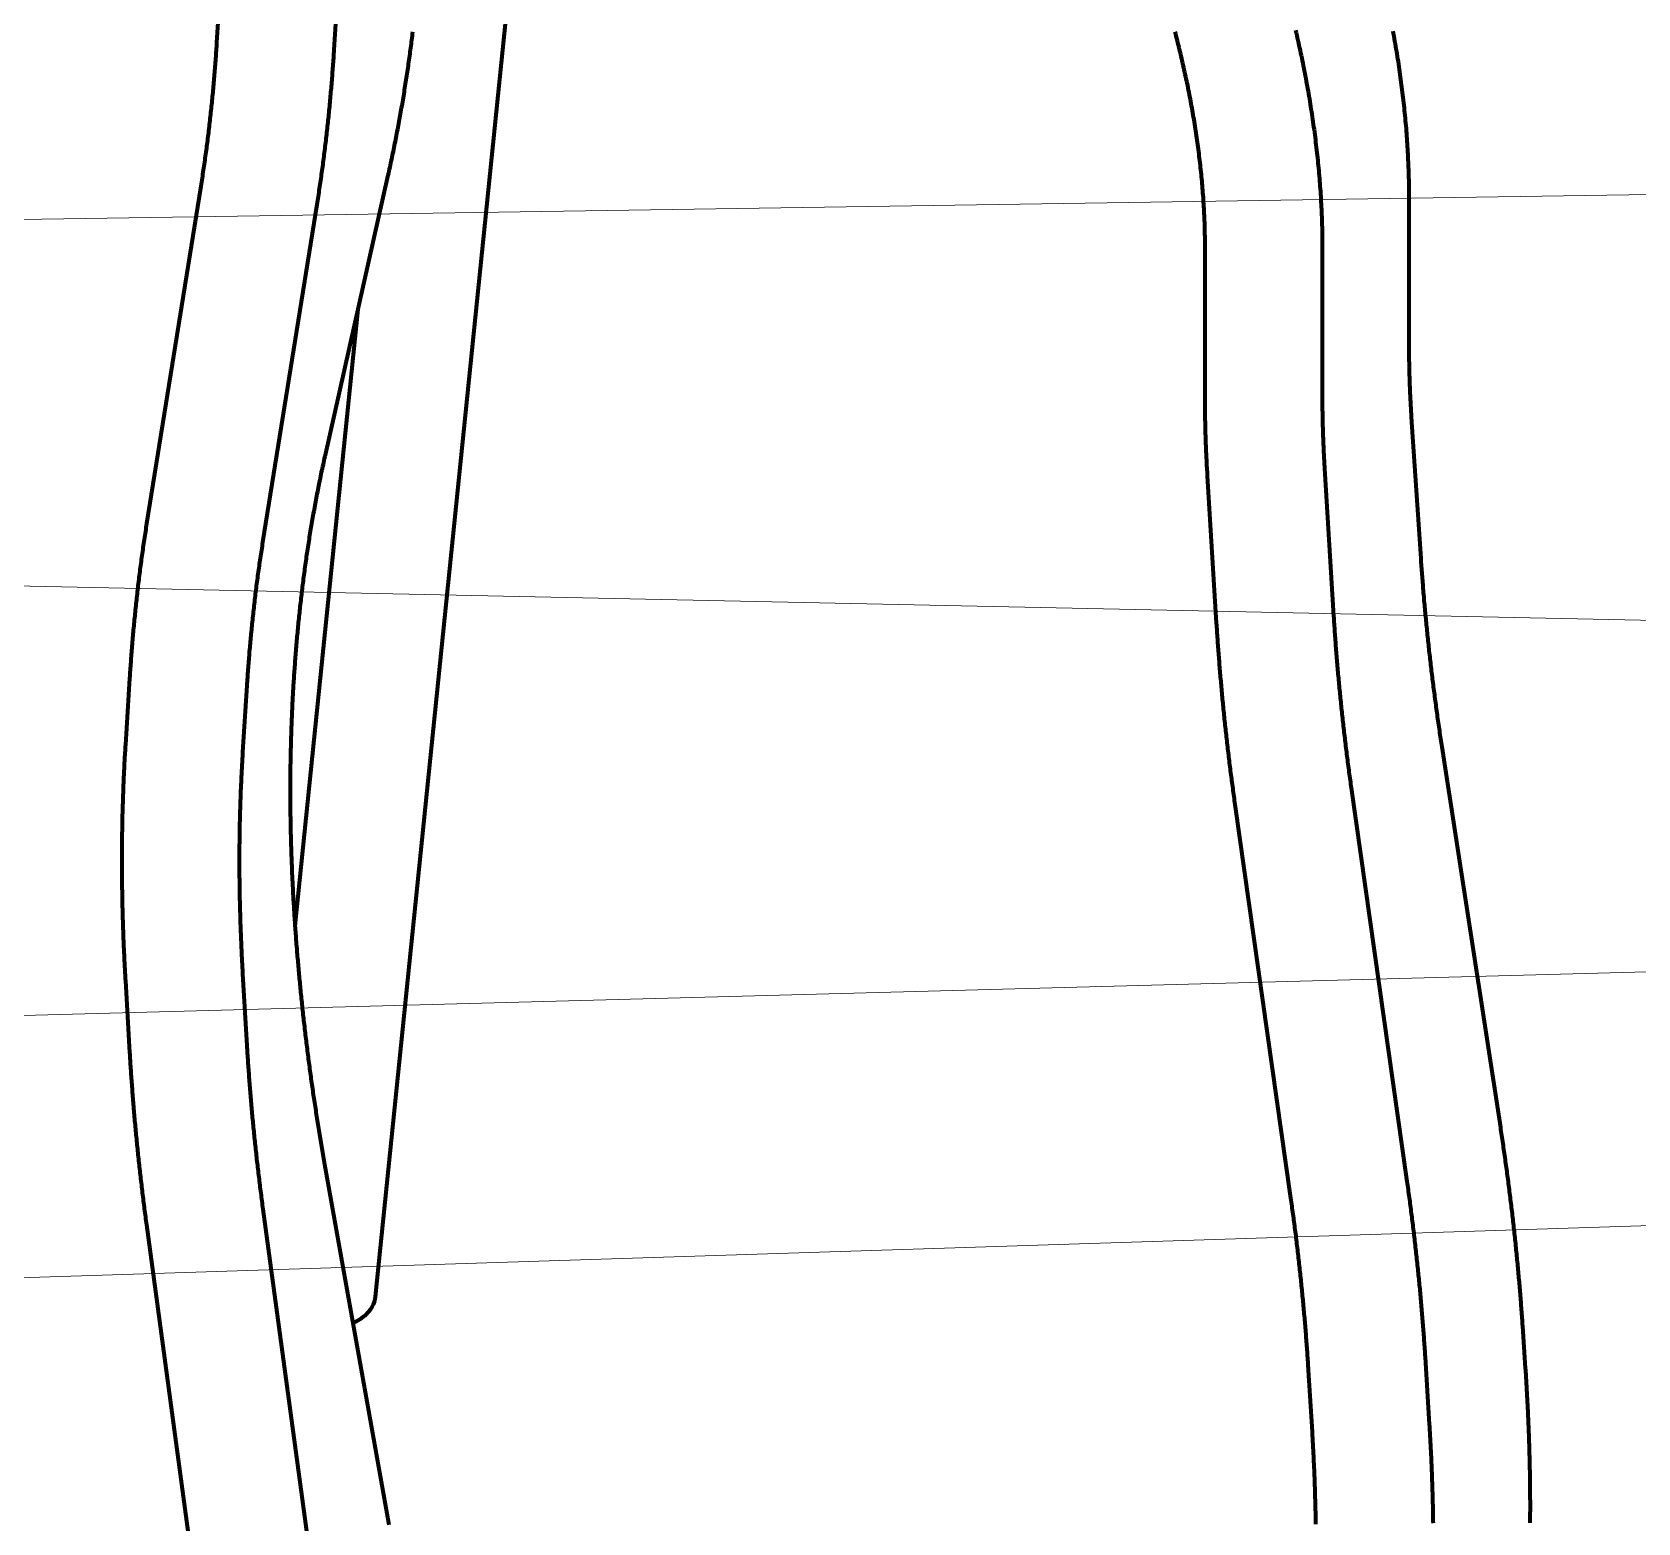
# Model space of a CAD drawing. Header units: millimetres. Extents: x 0 to 841, y 0 to 594.
# Drawn here: x 148 to 212.3, y 375.4 to 435 of the extents above; entities that cross this region are included whole.
import ezdxf

# ---------------------------------------------------------------- set-up
doc = ezdxf.new("R2010")
doc.units = ezdxf.units.MM
doc.layers.add('01-VISIBLE', color=7, linetype='CONTINUOUS', lineweight=70)
doc.layers.add('08-FINA', color=5, linetype='CONTINUOUS', lineweight=18)

msp = doc.modelspace()

# ---------------------------------------------------------------- linework, layer by layer
at = {"layer": '01-VISIBLE'}
for p, q in [((155.765, 440.336), (155.405, 434.63)), ((160.456, 440.04), (160.096, 434.334)), ((167.039, 436.302), (161.75, 384.442)), ((162.26, 429.329), (159.731, 418.062)), ((154.773, 428.89), (152.605, 415.383)), ((203.115, 422.637), (203.115, 428.502)), ((159.414, 428.145), (157.246, 414.638)), ((194.95, 420.494), (194.95, 426.502)), ((199.65, 420.494), (199.65, 426.502)), ((161.056, 423.968), (158.54, 399.29)), ((203.591, 413.988), (203.225, 419.441)), ((200.105, 411.682), (199.742, 417.58)), ((195.414, 411.393), (195.051, 417.291)), ((158.6, 410.627), (158.592, 410.538)), ((151.923, 409.193), (151.755, 406.526)), ((156.614, 408.898), (156.446, 406.23)), ((206.776, 391.215), (204.432, 406.445)), ((203.039, 389.053), (200.809, 404.803)), ((198.386, 388.394), (196.156, 404.144)), ((158.594, 398.563), (158.602, 398.465)), ((151.754, 397.085), (151.923, 394.224)), ((156.446, 397.361), (156.614, 394.499)), ((159.751, 389.585), (162.28, 375.398)), ((157.255, 387.953), (159.422, 371.943)), ((152.597, 387.322), (154.765, 371.313)), ((207.774, 381.584), (207.66, 383.273)), ((203.933, 379.333), (203.781, 381.804)), ((199.242, 379.044), (199.09, 381.515))]:
    msp.add_line(p, q, dxfattribs=at)
for points in [[(163.244, 435.059), (163.234, 434.978), (163.224, 434.898), (163.214, 434.818), (163.204, 434.738), (163.194, 434.658), (163.183, 434.578), (163.173, 434.498), (163.162, 434.418), (163.151, 434.337), (163.141, 434.257), (163.13, 434.177), (163.119, 434.097), (163.108, 434.017), (163.096, 433.937), (163.085, 433.857), (163.074, 433.777), (163.062, 433.697), (163.05, 433.618), (163.039, 433.538), (163.027, 433.458), (163.015, 433.378), (163.003, 433.298), (162.991, 433.218), (162.978, 433.138), (162.966, 433.058), (162.953, 432.979), (162.941, 432.899), (162.928, 432.819), (162.915, 432.739), (162.902, 432.66), (162.889, 432.58), (162.876, 432.5), (162.863, 432.42), (162.85, 432.341), (162.836, 432.261), (162.823, 432.181), (162.809, 432.102), (162.795, 432.022), (162.781, 431.943), (162.767, 431.863), (162.753, 431.784), (162.739, 431.704), (162.725, 431.625), (162.71, 431.545), (162.696, 431.466), (162.681, 431.386), (162.666, 431.307), (162.651, 431.227), (162.636, 431.148), (162.621, 431.069), (162.606, 430.989), (162.59, 430.91), (162.575, 430.831), (162.559, 430.752), (162.544, 430.672), (162.528, 430.593), (162.512, 430.514), (162.496, 430.435), (162.48, 430.356), (162.464, 430.276), (162.447, 430.197), (162.431, 430.118), (162.414, 430.039), (162.398, 429.96), (162.381, 429.881), (162.364, 429.802), (162.347, 429.723), (162.33, 429.644), (162.312, 429.565), (162.295, 429.486), (162.277, 429.408), (162.26, 429.329)], [(194.95, 426.502), (194.95, 426.594), (194.95, 426.686), (194.949, 426.779), (194.948, 426.871), (194.946, 426.963), (194.944, 427.055), (194.942, 427.147), (194.94, 427.239), (194.937, 427.332), (194.934, 427.424), (194.931, 427.516), (194.927, 427.608), (194.923, 427.7), (194.919, 427.792), (194.914, 427.884), (194.909, 427.976), (194.904, 428.068), (194.899, 428.16), (194.893, 428.253), (194.887, 428.345), (194.881, 428.436), (194.874, 428.528), (194.867, 428.62), (194.86, 428.712), (194.853, 428.804), (194.845, 428.896), (194.837, 428.988), (194.829, 429.08), (194.82, 429.172), (194.811, 429.263), (194.802, 429.355), (194.793, 429.447), (194.783, 429.538), (194.773, 429.63), (194.763, 429.722), (194.753, 429.813), (194.742, 429.905), (194.731, 429.997), (194.72, 430.088), (194.709, 430.18), (194.697, 430.271), (194.685, 430.362), (194.673, 430.454), (194.661, 430.545), (194.648, 430.636), (194.635, 430.728), (194.622, 430.819), (194.608, 430.91), (194.595, 431.001), (194.581, 431.093), (194.567, 431.184), (194.552, 431.275), (194.538, 431.366), (194.523, 431.457), (194.508, 431.548), (194.493, 431.639), (194.477, 431.73), (194.461, 431.82), (194.445, 431.911), (194.429, 432.002), (194.413, 432.093), (194.396, 432.183), (194.379, 432.274), (194.362, 432.365), (194.345, 432.455), (194.327, 432.546), (194.31, 432.636), (194.292, 432.727), (194.273, 432.817), (194.255, 432.907), (194.236, 432.998), (194.218, 433.088), (194.199, 433.178), (194.179, 433.268), (194.16, 433.358), (194.14, 433.448), (194.12, 433.538), (194.1, 433.628), (194.08, 433.718), (194.059, 433.808), (194.039, 433.898), (194.018, 433.988), (193.996, 434.078), (193.975, 434.167), (193.954, 434.257), (193.932, 434.346), (193.91, 434.436), (193.888, 434.526), (193.865, 434.615), (193.843, 434.704), (193.82, 434.794), (193.797, 434.883), (193.774, 434.972), (193.751, 435.061)], [(199.65, 426.502), (199.65, 426.606), (199.65, 426.709), (199.649, 426.813), (199.648, 426.916), (199.646, 427.02), (199.644, 427.123), (199.642, 427.227), (199.639, 427.33), (199.636, 427.434), (199.633, 427.537), (199.629, 427.641), (199.625, 427.744), (199.621, 427.848), (199.617, 427.951), (199.612, 428.055), (199.606, 428.158), (199.601, 428.262), (199.595, 428.365), (199.589, 428.468), (199.582, 428.572), (199.575, 428.675), (199.568, 428.778), (199.561, 428.882), (199.553, 428.985), (199.545, 429.088), (199.537, 429.191), (199.528, 429.295), (199.519, 429.398), (199.51, 429.501), (199.5, 429.604), (199.49, 429.707), (199.48, 429.81), (199.47, 429.913), (199.459, 430.016), (199.448, 430.119), (199.437, 430.222), (199.425, 430.325), (199.413, 430.428), (199.401, 430.531), (199.388, 430.634), (199.376, 430.736), (199.363, 430.839), (199.349, 430.942), (199.336, 431.044), (199.322, 431.147), (199.308, 431.25), (199.293, 431.352), (199.279, 431.455), (199.264, 431.557), (199.249, 431.66), (199.233, 431.762), (199.217, 431.864), (199.201, 431.967), (199.185, 432.069), (199.169, 432.171), (199.152, 432.273), (199.135, 432.376), (199.118, 432.478), (199.1, 432.58), (199.082, 432.682), (199.064, 432.784), (199.046, 432.886), (199.027, 432.987), (199.008, 433.089), (198.989, 433.191), (198.97, 433.293), (198.95, 433.395), (198.931, 433.496), (198.91, 433.598), (198.89, 433.699), (198.87, 433.801), (198.849, 433.902), (198.828, 434.004), (198.806, 434.105), (198.785, 434.206), (198.763, 434.308), (198.741, 434.409), (198.719, 434.51), (198.696, 434.611), (198.674, 434.712), (198.651, 434.813), (198.628, 434.914), (198.604, 435.015), (198.581, 435.116)], [(203.115, 428.502), (203.115, 428.606), (203.115, 428.71), (203.114, 428.813), (203.112, 428.917), (203.111, 429.02), (203.109, 429.124), (203.107, 429.227), (203.104, 429.331), (203.101, 429.434), (203.098, 429.538), (203.094, 429.641), (203.09, 429.745), (203.086, 429.848), (203.081, 429.952), (203.077, 430.055), (203.071, 430.159), (203.066, 430.262), (203.06, 430.365), (203.054, 430.469), (203.047, 430.572), (203.04, 430.675), (203.033, 430.779), (203.026, 430.882), (203.018, 430.985), (203.01, 431.089), (203.002, 431.192), (202.993, 431.295), (202.984, 431.398), (202.975, 431.501), (202.965, 431.604), (202.955, 431.708), (202.945, 431.811), (202.935, 431.914), (202.924, 432.017), (202.913, 432.12), (202.901, 432.223), (202.89, 432.325), (202.878, 432.428), (202.866, 432.531), (202.853, 432.634), (202.841, 432.737), (202.828, 432.839), (202.814, 432.942), (202.801, 433.045), (202.787, 433.147), (202.773, 433.25), (202.758, 433.353), (202.744, 433.455), (202.729, 433.558), (202.713, 433.66), (202.698, 433.762), (202.682, 433.865), (202.666, 433.967), (202.65, 434.069), (202.633, 434.172), (202.617, 434.274), (202.6, 434.376), (202.582, 434.478), (202.565, 434.58), (202.547, 434.682), (202.529, 434.784), (202.511, 434.886), (202.492, 434.988), (202.473, 435.09)], [(155.405, 434.63), (155.4, 434.55), (155.395, 434.47), (155.39, 434.39), (155.384, 434.31), (155.379, 434.23), (155.373, 434.15), (155.368, 434.07), (155.362, 433.99), (155.356, 433.91), (155.35, 433.83), (155.344, 433.75), (155.338, 433.67), (155.331, 433.59), (155.325, 433.51), (155.318, 433.43), (155.312, 433.35), (155.305, 433.27), (155.298, 433.19), (155.291, 433.11), (155.284, 433.03), (155.277, 432.95), (155.27, 432.87), (155.263, 432.79), (155.255, 432.71), (155.248, 432.63), (155.24, 432.551), (155.232, 432.471), (155.225, 432.391), (155.217, 432.311), (155.209, 432.231), (155.201, 432.151), (155.192, 432.071), (155.184, 431.992), (155.175, 431.912), (155.167, 431.832), (155.158, 431.752), (155.149, 431.673), (155.14, 431.593), (155.131, 431.513), (155.122, 431.433), (155.113, 431.354), (155.104, 431.274), (155.094, 431.194), (155.085, 431.115), (155.075, 431.035), (155.065, 430.955), (155.056, 430.876), (155.046, 430.796), (155.036, 430.716), (155.025, 430.637), (155.015, 430.557), (155.005, 430.478), (154.994, 430.398), (154.984, 430.319), (154.973, 430.239), (154.962, 430.16), (154.951, 430.08), (154.94, 430.001), (154.929, 429.921), (154.917, 429.842), (154.906, 429.762), (154.895, 429.683), (154.883, 429.603), (154.871, 429.524), (154.859, 429.445), (154.847, 429.365), (154.835, 429.286), (154.823, 429.207), (154.811, 429.127), (154.798, 429.048), (154.786, 428.969), (154.773, 428.89)], [(160.096, 434.334), (160.091, 434.254), (160.086, 434.173), (160.08, 434.092), (160.075, 434.012), (160.069, 433.931), (160.064, 433.85), (160.058, 433.769), (160.052, 433.689), (160.046, 433.608), (160.04, 433.527), (160.034, 433.447), (160.028, 433.366), (160.022, 433.285), (160.016, 433.205), (160.009, 433.124), (160.003, 433.043), (159.996, 432.963), (159.989, 432.882), (159.982, 432.802), (159.975, 432.721), (159.968, 432.64), (159.961, 432.56), (159.954, 432.479), (159.947, 432.399), (159.939, 432.318), (159.932, 432.238), (159.924, 432.157), (159.916, 432.076), (159.908, 431.996), (159.901, 431.915), (159.893, 431.835), (159.884, 431.754), (159.876, 431.674), (159.868, 431.593), (159.859, 431.513), (159.851, 431.433), (159.842, 431.352), (159.834, 431.272), (159.825, 431.191), (159.816, 431.111), (159.807, 431.03), (159.798, 430.95), (159.789, 430.87), (159.779, 430.789), (159.77, 430.709), (159.76, 430.629), (159.751, 430.548), (159.741, 430.468), (159.731, 430.388), (159.721, 430.307), (159.711, 430.227), (159.701, 430.147), (159.691, 430.067), (159.68, 429.986), (159.67, 429.906), (159.659, 429.826), (159.649, 429.746), (159.638, 429.666), (159.627, 429.585), (159.616, 429.505), (159.605, 429.425), (159.594, 429.345), (159.583, 429.265), (159.571, 429.185), (159.56, 429.105), (159.548, 429.025), (159.537, 428.944), (159.525, 428.864), (159.513, 428.784), (159.501, 428.704), (159.489, 428.624), (159.476, 428.544), (159.464, 428.465), (159.452, 428.385), (159.439, 428.305), (159.426, 428.225), (159.414, 428.145)], [(203.225, 419.441), (203.219, 419.523), (203.214, 419.605), (203.209, 419.687), (203.204, 419.768), (203.199, 419.85), (203.194, 419.932), (203.189, 420.014), (203.185, 420.096), (203.181, 420.178), (203.176, 420.26), (203.172, 420.342), (203.168, 420.424), (203.165, 420.505), (203.161, 420.587), (203.157, 420.669), (203.154, 420.751), (203.151, 420.833), (203.148, 420.915), (203.145, 420.997), (203.142, 421.079), (203.139, 421.161), (203.137, 421.243), (203.134, 421.325), (203.132, 421.407), (203.13, 421.489), (203.128, 421.571), (203.126, 421.653), (203.124, 421.735), (203.123, 421.817), (203.121, 421.899), (203.12, 421.981), (203.119, 422.063), (203.118, 422.145), (203.117, 422.227), (203.116, 422.309), (203.116, 422.391), (203.116, 422.473), (203.115, 422.555), (203.115, 422.637)], [(195.051, 417.291), (195.046, 417.371), (195.041, 417.451), (195.036, 417.531), (195.032, 417.611), (195.027, 417.691), (195.023, 417.771), (195.019, 417.851), (195.015, 417.931), (195.011, 418.011), (195.007, 418.091), (195.004, 418.171), (195, 418.251), (194.997, 418.331), (194.993, 418.411), (194.99, 418.491), (194.987, 418.571), (194.984, 418.651), (194.981, 418.731), (194.978, 418.812), (194.976, 418.892), (194.973, 418.972), (194.971, 419.052), (194.969, 419.132), (194.967, 419.212), (194.965, 419.292), (194.963, 419.372), (194.961, 419.452), (194.96, 419.532), (194.958, 419.613), (194.957, 419.693), (194.956, 419.773), (194.955, 419.853), (194.954, 419.933), (194.953, 420.013), (194.952, 420.093), (194.951, 420.173), (194.951, 420.253), (194.951, 420.334), (194.95, 420.414), (194.95, 420.494)], [(199.742, 417.58), (199.737, 417.661), (199.732, 417.742), (199.727, 417.822), (199.723, 417.903), (199.718, 417.984), (199.714, 418.065), (199.71, 418.146), (199.706, 418.227), (199.702, 418.308), (199.699, 418.389), (199.695, 418.47), (199.691, 418.551), (199.688, 418.631), (199.685, 418.712), (199.682, 418.793), (199.679, 418.874), (199.676, 418.955), (199.674, 419.036), (199.671, 419.117), (199.669, 419.198), (199.667, 419.279), (199.665, 419.36), (199.663, 419.441), (199.661, 419.522), (199.659, 419.603), (199.658, 419.684), (199.656, 419.765), (199.655, 419.846), (199.654, 419.927), (199.653, 420.008), (199.652, 420.089), (199.652, 420.17), (199.651, 420.251), (199.651, 420.332), (199.65, 420.413), (199.65, 420.494)], [(159.731, 418.062), (159.713, 417.984), (159.696, 417.906), (159.679, 417.828), (159.662, 417.749), (159.645, 417.671), (159.628, 417.593), (159.611, 417.515), (159.594, 417.436), (159.578, 417.358), (159.562, 417.279), (159.545, 417.201), (159.529, 417.123), (159.513, 417.044), (159.497, 416.966), (159.482, 416.887), (159.466, 416.809), (159.451, 416.73), (159.435, 416.652), (159.42, 416.573), (159.405, 416.494), (159.39, 416.416), (159.375, 416.337), (159.36, 416.258), (159.345, 416.18), (159.331, 416.101), (159.316, 416.022), (159.302, 415.943), (159.288, 415.865), (159.274, 415.786), (159.26, 415.707), (159.246, 415.628), (159.232, 415.549), (159.219, 415.47), (159.205, 415.391), (159.192, 415.312), (159.179, 415.233), (159.166, 415.155), (159.152, 415.076), (159.14, 414.996), (159.127, 414.917), (159.114, 414.838), (159.102, 414.759), (159.089, 414.68), (159.077, 414.601), (159.065, 414.522), (159.052, 414.443), (159.04, 414.364), (159.029, 414.285), (159.017, 414.205), (159.005, 414.126), (158.994, 414.047), (158.982, 413.968), (158.971, 413.888), (158.96, 413.809), (158.949, 413.73), (158.938, 413.651), (158.927, 413.571), (158.916, 413.492), (158.905, 413.413), (158.895, 413.333), (158.884, 413.254), (158.874, 413.174), (158.864, 413.095), (158.854, 413.016), (158.844, 412.936), (158.834, 412.857), (158.824, 412.777), (158.814, 412.698), (158.805, 412.618), (158.795, 412.539), (158.786, 412.459), (158.777, 412.38), (158.768, 412.3), (158.759, 412.221), (158.75, 412.141), (158.741, 412.061), (158.732, 411.982), (158.723, 411.902), (158.715, 411.823), (158.707, 411.743), (158.698, 411.663), (158.69, 411.584), (158.682, 411.504), (158.674, 411.424), (158.666, 411.345), (158.658, 411.265), (158.651, 411.185), (158.643, 411.106), (158.636, 411.026), (158.628, 410.946), (158.621, 410.866), (158.614, 410.787), (158.607, 410.707), (158.6, 410.627)], [(152.605, 415.383), (152.593, 415.303), (152.58, 415.223), (152.568, 415.143), (152.555, 415.063), (152.543, 414.983), (152.531, 414.903), (152.518, 414.823), (152.506, 414.743), (152.494, 414.663), (152.483, 414.583), (152.471, 414.503), (152.459, 414.423), (152.448, 414.343), (152.436, 414.263), (152.425, 414.183), (152.414, 414.103), (152.403, 414.023), (152.392, 413.942), (152.381, 413.862), (152.37, 413.782), (152.36, 413.702), (152.349, 413.622), (152.339, 413.541), (152.328, 413.461), (152.318, 413.381), (152.308, 413.301), (152.298, 413.22), (152.288, 413.14), (152.278, 413.06), (152.269, 412.979), (152.259, 412.899), (152.249, 412.819), (152.24, 412.738), (152.231, 412.658), (152.221, 412.578), (152.212, 412.497), (152.203, 412.417), (152.194, 412.337), (152.186, 412.256), (152.177, 412.176), (152.168, 412.095), (152.16, 412.015), (152.151, 411.934), (152.143, 411.854), (152.135, 411.773), (152.127, 411.693), (152.119, 411.612), (152.111, 411.532), (152.103, 411.451), (152.095, 411.371), (152.088, 411.29), (152.08, 411.21), (152.073, 411.129), (152.065, 411.049), (152.058, 410.968), (152.051, 410.887), (152.044, 410.807), (152.037, 410.726), (152.03, 410.646), (152.023, 410.565), (152.017, 410.484), (152.01, 410.404), (152.004, 410.323), (151.997, 410.242), (151.991, 410.162), (151.985, 410.081), (151.979, 410), (151.973, 409.92), (151.967, 409.839), (151.961, 409.758), (151.955, 409.678), (151.95, 409.597), (151.944, 409.516), (151.939, 409.435), (151.933, 409.355), (151.928, 409.274), (151.923, 409.193)], [(157.246, 414.638), (157.233, 414.559), (157.221, 414.48), (157.208, 414.4), (157.196, 414.321), (157.184, 414.242), (157.172, 414.162), (157.16, 414.083), (157.148, 414.004), (157.136, 413.924), (157.125, 413.845), (157.113, 413.766), (157.102, 413.686), (157.09, 413.607), (157.079, 413.527), (157.068, 413.448), (157.057, 413.368), (157.046, 413.289), (157.036, 413.209), (157.025, 413.13), (157.014, 413.05), (157.004, 412.971), (156.994, 412.891), (156.984, 412.811), (156.974, 412.732), (156.964, 412.652), (156.954, 412.573), (156.944, 412.493), (156.934, 412.413), (156.925, 412.334), (156.915, 412.254), (156.906, 412.174), (156.897, 412.094), (156.888, 412.015), (156.879, 411.935), (156.87, 411.855), (156.861, 411.775), (156.852, 411.696), (156.844, 411.616), (156.835, 411.536), (156.827, 411.456), (156.819, 411.376), (156.811, 411.297), (156.802, 411.217), (156.795, 411.137), (156.787, 411.057), (156.779, 410.977), (156.771, 410.897), (156.764, 410.817), (156.756, 410.738), (156.749, 410.658), (156.742, 410.578), (156.735, 410.498), (156.728, 410.418), (156.721, 410.338), (156.714, 410.258), (156.707, 410.178), (156.701, 410.098), (156.694, 410.018), (156.688, 409.938), (156.682, 409.858), (156.675, 409.778), (156.669, 409.698), (156.663, 409.618), (156.657, 409.538), (156.652, 409.458), (156.646, 409.378), (156.64, 409.298), (156.635, 409.218), (156.629, 409.138), (156.624, 409.058), (156.619, 408.978), (156.614, 408.898)], [(204.432, 406.445), (204.42, 406.525), (204.407, 406.605), (204.395, 406.685), (204.383, 406.765), (204.371, 406.844), (204.359, 406.924), (204.348, 407.004), (204.336, 407.084), (204.324, 407.164), (204.312, 407.244), (204.301, 407.324), (204.289, 407.404), (204.278, 407.484), (204.267, 407.564), (204.255, 407.644), (204.244, 407.724), (204.233, 407.804), (204.222, 407.884), (204.211, 407.964), (204.2, 408.044), (204.189, 408.124), (204.178, 408.204), (204.167, 408.284), (204.157, 408.364), (204.146, 408.444), (204.136, 408.524), (204.125, 408.604), (204.115, 408.684), (204.104, 408.764), (204.094, 408.844), (204.084, 408.924), (204.074, 409.004), (204.064, 409.085), (204.054, 409.165), (204.044, 409.245), (204.034, 409.325), (204.025, 409.405), (204.015, 409.485), (204.005, 409.566), (203.996, 409.646), (203.986, 409.726), (203.977, 409.806), (203.968, 409.886), (203.958, 409.967), (203.949, 410.047), (203.94, 410.127), (203.931, 410.207), (203.922, 410.288), (203.913, 410.368), (203.904, 410.448), (203.896, 410.528), (203.887, 410.609), (203.878, 410.689), (203.87, 410.769), (203.862, 410.85), (203.853, 410.93), (203.845, 411.01), (203.837, 411.091), (203.829, 411.171), (203.82, 411.251), (203.812, 411.332), (203.805, 411.412), (203.797, 411.493), (203.789, 411.573), (203.781, 411.653), (203.774, 411.734), (203.766, 411.814), (203.759, 411.895), (203.751, 411.975), (203.744, 412.055), (203.737, 412.136), (203.73, 412.216), (203.722, 412.297), (203.715, 412.377), (203.709, 412.458), (203.702, 412.538), (203.695, 412.619), (203.688, 412.699), (203.682, 412.78), (203.675, 412.86), (203.669, 412.941), (203.662, 413.021), (203.656, 413.102), (203.65, 413.182), (203.643, 413.263), (203.637, 413.343), (203.631, 413.424), (203.625, 413.504), (203.62, 413.585), (203.614, 413.665), (203.608, 413.746), (203.602, 413.826), (203.597, 413.907), (203.591, 413.988)], [(196.156, 404.144), (196.144, 404.223), (196.133, 404.302), (196.122, 404.382), (196.111, 404.461), (196.1, 404.54), (196.089, 404.62), (196.079, 404.699), (196.068, 404.778), (196.057, 404.858), (196.047, 404.937), (196.036, 405.016), (196.026, 405.096), (196.015, 405.175), (196.005, 405.255), (195.995, 405.334), (195.984, 405.414), (195.974, 405.493), (195.964, 405.573), (195.954, 405.652), (195.944, 405.731), (195.934, 405.811), (195.924, 405.89), (195.915, 405.97), (195.905, 406.049), (195.895, 406.129), (195.886, 406.208), (195.876, 406.288), (195.867, 406.368), (195.858, 406.447), (195.848, 406.527), (195.839, 406.606), (195.83, 406.686), (195.821, 406.765), (195.812, 406.845), (195.803, 406.925), (195.794, 407.004), (195.785, 407.084), (195.776, 407.163), (195.768, 407.243), (195.759, 407.323), (195.751, 407.402), (195.742, 407.482), (195.734, 407.562), (195.726, 407.641), (195.717, 407.721), (195.709, 407.801), (195.701, 407.88), (195.693, 407.96), (195.685, 408.04), (195.677, 408.119), (195.669, 408.199), (195.661, 408.279), (195.654, 408.359), (195.646, 408.438), (195.639, 408.518), (195.631, 408.598), (195.624, 408.678), (195.616, 408.757), (195.609, 408.837), (195.602, 408.917), (195.595, 408.997), (195.588, 409.076), (195.581, 409.156), (195.574, 409.236), (195.567, 409.316), (195.56, 409.396), (195.553, 409.475), (195.547, 409.555), (195.54, 409.635), (195.534, 409.715), (195.527, 409.795), (195.521, 409.875), (195.515, 409.954), (195.508, 410.034), (195.502, 410.114), (195.496, 410.194), (195.49, 410.274), (195.484, 410.354), (195.478, 410.434), (195.473, 410.514), (195.467, 410.593), (195.461, 410.673), (195.456, 410.753), (195.45, 410.833), (195.445, 410.913), (195.44, 410.993), (195.434, 411.073), (195.429, 411.153), (195.424, 411.233), (195.419, 411.313), (195.414, 411.393)], [(200.809, 404.803), (200.798, 404.882), (200.787, 404.962), (200.776, 405.042), (200.765, 405.121), (200.754, 405.201), (200.743, 405.281), (200.732, 405.36), (200.721, 405.44), (200.711, 405.52), (200.7, 405.599), (200.689, 405.679), (200.679, 405.759), (200.668, 405.839), (200.658, 405.918), (200.648, 405.998), (200.638, 406.078), (200.628, 406.158), (200.617, 406.237), (200.607, 406.317), (200.598, 406.397), (200.588, 406.477), (200.578, 406.557), (200.568, 406.637), (200.559, 406.716), (200.549, 406.796), (200.54, 406.876), (200.53, 406.956), (200.521, 407.036), (200.511, 407.116), (200.502, 407.196), (200.493, 407.276), (200.484, 407.356), (200.475, 407.435), (200.466, 407.515), (200.457, 407.595), (200.449, 407.675), (200.44, 407.755), (200.431, 407.835), (200.423, 407.915), (200.414, 407.995), (200.406, 408.075), (200.397, 408.155), (200.389, 408.235), (200.381, 408.315), (200.373, 408.395), (200.365, 408.475), (200.357, 408.555), (200.349, 408.635), (200.341, 408.715), (200.333, 408.795), (200.326, 408.875), (200.318, 408.955), (200.311, 409.036), (200.303, 409.116), (200.296, 409.196), (200.288, 409.276), (200.281, 409.356), (200.274, 409.436), (200.267, 409.516), (200.26, 409.596), (200.253, 409.676), (200.246, 409.757), (200.24, 409.837), (200.233, 409.917), (200.226, 409.997), (200.22, 410.077), (200.213, 410.157), (200.207, 410.238), (200.201, 410.318), (200.194, 410.398), (200.188, 410.478), (200.182, 410.558), (200.176, 410.638), (200.17, 410.719), (200.164, 410.799), (200.158, 410.879), (200.153, 410.959), (200.147, 411.04), (200.142, 411.12), (200.136, 411.2), (200.131, 411.28), (200.126, 411.361), (200.12, 411.441), (200.115, 411.521), (200.11, 411.601), (200.105, 411.682)], [(158.592, 410.538), (158.585, 410.458), (158.579, 410.377), (158.572, 410.297), (158.565, 410.217), (158.559, 410.137), (158.553, 410.057), (158.546, 409.976), (158.54, 409.896), (158.534, 409.816), (158.528, 409.736), (158.522, 409.655), (158.517, 409.575), (158.511, 409.495), (158.505, 409.415), (158.5, 409.334), (158.494, 409.254), (158.489, 409.174), (158.484, 409.094), (158.479, 409.013), (158.474, 408.933), (158.469, 408.853), (158.464, 408.772), (158.46, 408.692), (158.455, 408.612), (158.451, 408.531), (158.446, 408.451), (158.442, 408.371), (158.438, 408.29), (158.434, 408.21), (158.43, 408.13), (158.426, 408.049), (158.422, 407.969), (158.418, 407.889), (158.415, 407.808), (158.411, 407.728), (158.408, 407.647), (158.405, 407.567), (158.401, 407.487), (158.398, 407.406), (158.395, 407.326), (158.392, 407.246), (158.389, 407.165), (158.387, 407.085), (158.384, 407.004), (158.382, 406.924), (158.379, 406.843), (158.377, 406.763), (158.374, 406.683), (158.372, 406.602), (158.37, 406.522), (158.368, 406.441), (158.366, 406.361), (158.364, 406.28), (158.363, 406.2), (158.361, 406.12), (158.36, 406.039), (158.358, 405.959), (158.357, 405.878), (158.355, 405.798), (158.354, 405.717), (158.353, 405.637), (158.352, 405.556), (158.351, 405.476), (158.35, 405.396), (158.35, 405.315), (158.349, 405.235), (158.349, 405.154), (158.348, 405.074), (158.348, 404.993), (158.348, 404.913), (158.347, 404.832), (158.347, 404.752), (158.347, 404.672), (158.347, 404.591), (158.347, 404.511), (158.348, 404.43), (158.348, 404.35), (158.349, 404.269), (158.349, 404.189), (158.35, 404.108), (158.35, 404.028), (158.351, 403.947), (158.352, 403.867), (158.353, 403.787), (158.354, 403.706), (158.355, 403.626), (158.356, 403.545), (158.358, 403.465), (158.359, 403.384), (158.361, 403.304), (158.362, 403.223), (158.364, 403.143), (158.365, 403.063), (158.367, 402.982), (158.369, 402.902), (158.371, 402.821), (158.373, 402.741), (158.375, 402.66), (158.378, 402.58), (158.38, 402.5), (158.382, 402.419), (158.385, 402.339), (158.387, 402.258), (158.39, 402.178), (158.393, 402.097), (158.396, 402.017), (158.399, 401.937), (158.402, 401.856), (158.405, 401.776), (158.408, 401.696), (158.411, 401.615), (158.414, 401.535), (158.418, 401.454), (158.421, 401.374), (158.425, 401.294), (158.428, 401.213), (158.432, 401.133), (158.436, 401.052), (158.44, 400.972), (158.444, 400.892), (158.448, 400.811), (158.452, 400.731), (158.456, 400.651), (158.461, 400.57), (158.465, 400.49), (158.469, 400.41), (158.474, 400.329), (158.479, 400.249), (158.483, 400.169), (158.488, 400.088), (158.493, 400.008), (158.498, 399.928), (158.503, 399.848), (158.508, 399.767), (158.513, 399.687), (158.518, 399.607), (158.524, 399.526), (158.529, 399.446), (158.535, 399.366), (158.54, 399.286), (158.546, 399.205), (158.552, 399.125), (158.557, 399.045), (158.563, 398.965), (158.569, 398.884), (158.575, 398.804), (158.581, 398.724), (158.588, 398.644), (158.594, 398.563)], [(151.755, 406.526), (151.75, 406.446), (151.745, 406.366), (151.74, 406.286), (151.736, 406.206), (151.731, 406.126), (151.726, 406.046), (151.722, 405.966), (151.718, 405.887), (151.713, 405.807), (151.709, 405.727), (151.705, 405.647), (151.701, 405.567), (151.697, 405.487), (151.693, 405.407), (151.69, 405.327), (151.686, 405.247), (151.682, 405.167), (151.679, 405.087), (151.676, 405.007), (151.672, 404.927), (151.669, 404.847), (151.666, 404.767), (151.663, 404.687), (151.66, 404.607), (151.657, 404.527), (151.654, 404.447), (151.652, 404.367), (151.649, 404.287), (151.647, 404.207), (151.644, 404.127), (151.642, 404.047), (151.64, 403.967), (151.637, 403.887), (151.635, 403.807), (151.633, 403.727), (151.632, 403.647), (151.63, 403.567), (151.628, 403.487), (151.626, 403.407), (151.625, 403.327), (151.623, 403.247), (151.622, 403.167), (151.621, 403.087), (151.619, 403.006), (151.618, 402.926), (151.617, 402.846), (151.616, 402.766), (151.615, 402.686), (151.615, 402.606), (151.614, 402.526), (151.613, 402.446), (151.613, 402.366), (151.612, 402.286), (151.612, 402.206), (151.612, 402.126), (151.611, 402.046), (151.611, 401.966), (151.611, 401.886), (151.611, 401.806), (151.611, 401.726), (151.612, 401.646), (151.612, 401.566), (151.612, 401.485), (151.613, 401.405), (151.613, 401.325), (151.614, 401.245), (151.614, 401.165), (151.615, 401.085), (151.616, 401.005), (151.617, 400.925), (151.618, 400.845), (151.619, 400.765), (151.62, 400.685), (151.622, 400.605), (151.623, 400.525), (151.624, 400.445), (151.626, 400.365), (151.627, 400.285), (151.629, 400.205), (151.631, 400.125), (151.633, 400.045), (151.635, 399.965), (151.636, 399.885), (151.639, 399.805), (151.641, 399.725), (151.643, 399.645), (151.645, 399.565), (151.648, 399.485), (151.65, 399.404), (151.652, 399.324), (151.655, 399.244), (151.658, 399.164), (151.661, 399.084), (151.663, 399.004), (151.666, 398.924), (151.669, 398.844), (151.672, 398.764), (151.675, 398.684), (151.679, 398.604), (151.682, 398.524), (151.685, 398.445), (151.689, 398.365), (151.692, 398.285), (151.696, 398.205), (151.7, 398.125), (151.703, 398.045), (151.707, 397.965), (151.711, 397.885), (151.715, 397.805), (151.719, 397.725), (151.723, 397.645), (151.727, 397.565), (151.732, 397.485), (151.736, 397.405), (151.741, 397.325), (151.745, 397.245), (151.75, 397.165), (151.754, 397.085)], [(156.446, 406.23), (156.441, 406.15), (156.436, 406.069), (156.431, 405.989), (156.426, 405.908), (156.421, 405.827), (156.417, 405.747), (156.413, 405.666), (156.408, 405.586), (156.404, 405.505), (156.4, 405.425), (156.396, 405.344), (156.392, 405.263), (156.388, 405.183), (156.384, 405.102), (156.381, 405.022), (156.377, 404.941), (156.374, 404.861), (156.37, 404.78), (156.367, 404.699), (156.364, 404.619), (156.361, 404.538), (156.358, 404.457), (156.355, 404.377), (156.352, 404.296), (156.349, 404.216), (156.347, 404.135), (156.344, 404.054), (156.342, 403.974), (156.339, 403.893), (156.337, 403.812), (156.335, 403.732), (156.333, 403.651), (156.331, 403.57), (156.329, 403.49), (156.327, 403.409), (156.326, 403.328), (156.324, 403.248), (156.323, 403.167), (156.321, 403.086), (156.32, 403.006), (156.319, 402.925), (156.318, 402.844), (156.317, 402.764), (156.316, 402.683), (156.315, 402.602), (156.314, 402.522), (156.313, 402.441), (156.313, 402.36), (156.312, 402.28), (156.312, 402.199), (156.312, 402.118), (156.311, 402.038), (156.311, 401.957), (156.311, 401.876), (156.311, 401.796), (156.311, 401.715), (156.312, 401.634), (156.312, 401.554), (156.312, 401.473), (156.313, 401.392), (156.313, 401.312), (156.314, 401.231), (156.315, 401.15), (156.316, 401.07), (156.317, 400.989), (156.318, 400.908), (156.319, 400.828), (156.32, 400.747), (156.321, 400.666), (156.323, 400.586), (156.324, 400.505), (156.326, 400.424), (156.327, 400.344), (156.329, 400.263), (156.331, 400.182), (156.333, 400.102), (156.335, 400.021), (156.337, 399.94), (156.339, 399.86), (156.341, 399.779), (156.343, 399.698), (156.346, 399.618), (156.348, 399.537), (156.351, 399.456), (156.353, 399.376), (156.356, 399.295), (156.359, 399.215), (156.362, 399.134), (156.365, 399.053), (156.368, 398.973), (156.371, 398.892), (156.374, 398.811), (156.377, 398.731), (156.381, 398.65), (156.384, 398.57), (156.388, 398.489), (156.392, 398.408), (156.395, 398.328), (156.399, 398.247), (156.403, 398.167), (156.407, 398.086), (156.411, 398.006), (156.415, 397.925), (156.419, 397.844), (156.424, 397.764), (156.428, 397.683), (156.432, 397.603), (156.437, 397.522), (156.442, 397.442), (156.446, 397.361)], [(158.602, 398.465), (158.608, 398.385), (158.614, 398.304), (158.621, 398.224), (158.627, 398.143), (158.634, 398.063), (158.641, 397.982), (158.648, 397.902), (158.655, 397.822), (158.662, 397.741), (158.669, 397.661), (158.676, 397.58), (158.683, 397.5), (158.69, 397.42), (158.698, 397.339), (158.705, 397.259), (158.712, 397.179), (158.72, 397.098), (158.728, 397.018), (158.735, 396.938), (158.743, 396.857), (158.751, 396.777), (158.759, 396.697), (158.767, 396.616), (158.775, 396.536), (158.783, 396.456), (158.792, 396.375), (158.8, 396.295), (158.808, 396.215), (158.817, 396.135), (158.825, 396.054), (158.834, 395.974), (158.843, 395.894), (158.851, 395.814), (158.86, 395.734), (158.869, 395.653), (158.878, 395.573), (158.887, 395.493), (158.896, 395.413), (158.906, 395.333), (158.915, 395.252), (158.924, 395.172), (158.934, 395.092), (158.943, 395.012), (158.953, 394.932), (158.962, 394.852), (158.972, 394.772), (158.982, 394.691), (158.992, 394.611), (159.002, 394.531), (159.012, 394.451), (159.022, 394.371), (159.032, 394.291), (159.042, 394.211), (159.052, 394.131), (159.063, 394.051), (159.073, 393.971), (159.083, 393.891), (159.094, 393.811), (159.105, 393.731), (159.115, 393.651), (159.126, 393.571), (159.137, 393.491), (159.148, 393.411), (159.159, 393.331), (159.17, 393.251), (159.181, 393.171), (159.192, 393.091), (159.203, 393.011), (159.215, 392.931), (159.226, 392.851), (159.238, 392.772), (159.249, 392.692), (159.261, 392.612), (159.272, 392.532), (159.284, 392.452), (159.296, 392.372), (159.308, 392.293), (159.32, 392.213), (159.332, 392.133), (159.344, 392.053), (159.356, 391.973), (159.368, 391.894), (159.38, 391.814), (159.393, 391.734), (159.405, 391.654), (159.418, 391.575), (159.43, 391.495), (159.443, 391.415), (159.456, 391.335), (159.468, 391.256), (159.481, 391.176), (159.494, 391.096), (159.507, 391.017), (159.52, 390.937), (159.533, 390.857), (159.546, 390.778), (159.559, 390.698), (159.573, 390.619), (159.586, 390.539), (159.599, 390.459), (159.613, 390.38), (159.626, 390.3), (159.64, 390.221), (159.654, 390.141), (159.667, 390.062), (159.681, 389.982), (159.695, 389.903), (159.709, 389.823), (159.723, 389.744), (159.737, 389.664), (159.751, 389.585)], [(156.614, 394.499), (156.619, 394.419), (156.624, 394.339), (156.629, 394.259), (156.634, 394.179), (156.639, 394.099), (156.644, 394.019), (156.649, 393.939), (156.655, 393.859), (156.66, 393.779), (156.665, 393.699), (156.671, 393.619), (156.677, 393.539), (156.682, 393.459), (156.688, 393.379), (156.694, 393.299), (156.7, 393.219), (156.706, 393.139), (156.712, 393.059), (156.718, 392.979), (156.724, 392.899), (156.731, 392.819), (156.737, 392.739), (156.743, 392.659), (156.75, 392.579), (156.757, 392.499), (156.763, 392.419), (156.77, 392.339), (156.777, 392.259), (156.784, 392.179), (156.791, 392.099), (156.798, 392.019), (156.805, 391.939), (156.812, 391.859), (156.819, 391.779), (156.827, 391.699), (156.834, 391.619), (156.842, 391.54), (156.849, 391.46), (156.857, 391.38), (156.865, 391.3), (156.872, 391.22), (156.88, 391.14), (156.888, 391.06), (156.896, 390.981), (156.904, 390.901), (156.913, 390.821), (156.921, 390.741), (156.929, 390.661), (156.938, 390.581), (156.946, 390.502), (156.955, 390.422), (156.963, 390.342), (156.972, 390.262), (156.981, 390.183), (156.989, 390.103), (156.998, 390.023), (157.007, 389.943), (157.016, 389.864), (157.025, 389.784), (157.035, 389.704), (157.044, 389.625), (157.053, 389.545), (157.063, 389.465), (157.072, 389.385), (157.082, 389.306), (157.091, 389.226), (157.101, 389.146), (157.111, 389.067), (157.12, 388.987), (157.13, 388.908), (157.14, 388.828), (157.15, 388.748), (157.16, 388.669), (157.171, 388.589), (157.181, 388.51), (157.191, 388.43), (157.202, 388.35), (157.212, 388.271), (157.223, 388.191), (157.233, 388.112), (157.244, 388.032), (157.255, 387.953)], [(151.923, 394.224), (151.927, 394.143), (151.932, 394.063), (151.937, 393.982), (151.942, 393.902), (151.947, 393.821), (151.952, 393.741), (151.957, 393.66), (151.963, 393.58), (151.968, 393.499), (151.974, 393.419), (151.979, 393.338), (151.985, 393.258), (151.99, 393.177), (151.996, 393.097), (152.002, 393.017), (152.008, 392.936), (152.014, 392.856), (152.02, 392.775), (152.026, 392.695), (152.032, 392.614), (152.038, 392.534), (152.045, 392.454), (152.051, 392.373), (152.058, 392.293), (152.064, 392.212), (152.071, 392.132), (152.077, 392.052), (152.084, 391.971), (152.091, 391.891), (152.098, 391.811), (152.105, 391.73), (152.112, 391.65), (152.119, 391.57), (152.126, 391.489), (152.134, 391.409), (152.141, 391.329), (152.148, 391.248), (152.156, 391.168), (152.163, 391.088), (152.171, 391.007), (152.179, 390.927), (152.187, 390.847), (152.194, 390.767), (152.202, 390.686), (152.21, 390.606), (152.218, 390.526), (152.226, 390.446), (152.235, 390.365), (152.243, 390.285), (152.251, 390.205), (152.26, 390.125), (152.268, 390.044), (152.277, 389.964), (152.285, 389.884), (152.294, 389.804), (152.303, 389.724), (152.312, 389.644), (152.32, 389.563), (152.329, 389.483), (152.338, 389.403), (152.347, 389.323), (152.357, 389.243), (152.366, 389.163), (152.375, 389.083), (152.385, 389.002), (152.394, 388.922), (152.404, 388.842), (152.413, 388.762), (152.423, 388.682), (152.432, 388.602), (152.442, 388.522), (152.452, 388.442), (152.462, 388.362), (152.472, 388.282), (152.482, 388.202), (152.492, 388.122), (152.502, 388.042), (152.513, 387.962), (152.523, 387.882), (152.533, 387.802), (152.544, 387.722), (152.554, 387.642), (152.565, 387.562), (152.576, 387.482), (152.586, 387.402), (152.597, 387.322)], [(207.66, 383.273), (207.655, 383.353), (207.649, 383.434), (207.644, 383.514), (207.638, 383.595), (207.632, 383.675), (207.626, 383.756), (207.621, 383.837), (207.615, 383.917), (207.609, 383.998), (207.602, 384.078), (207.596, 384.159), (207.59, 384.239), (207.584, 384.32), (207.577, 384.4), (207.571, 384.481), (207.564, 384.561), (207.557, 384.641), (207.551, 384.722), (207.544, 384.802), (207.537, 384.883), (207.53, 384.963), (207.523, 385.044), (207.516, 385.124), (207.509, 385.205), (207.502, 385.285), (207.495, 385.365), (207.487, 385.446), (207.48, 385.526), (207.472, 385.607), (207.465, 385.687), (207.457, 385.767), (207.449, 385.848), (207.442, 385.928), (207.434, 386.008), (207.426, 386.089), (207.418, 386.169), (207.41, 386.25), (207.402, 386.33), (207.393, 386.41), (207.385, 386.49), (207.377, 386.571), (207.368, 386.651), (207.36, 386.731), (207.351, 386.812), (207.343, 386.892), (207.334, 386.972), (207.325, 387.053), (207.316, 387.133), (207.307, 387.213), (207.298, 387.293), (207.289, 387.373), (207.28, 387.454), (207.271, 387.534), (207.262, 387.614), (207.252, 387.694), (207.243, 387.775), (207.234, 387.855), (207.224, 387.935), (207.215, 388.015), (207.205, 388.095), (207.195, 388.175), (207.185, 388.256), (207.175, 388.336), (207.166, 388.416), (207.156, 388.496), (207.145, 388.576), (207.135, 388.656), (207.125, 388.736), (207.115, 388.816), (207.104, 388.896), (207.094, 388.976), (207.084, 389.057), (207.073, 389.137), (207.062, 389.217), (207.052, 389.297), (207.041, 389.377), (207.03, 389.457), (207.019, 389.537), (207.008, 389.617), (206.997, 389.697), (206.986, 389.777), (206.975, 389.857), (206.964, 389.937), (206.953, 390.017), (206.941, 390.096), (206.93, 390.176), (206.919, 390.256), (206.907, 390.336), (206.895, 390.416), (206.884, 390.496), (206.872, 390.576), (206.86, 390.656), (206.848, 390.736), (206.836, 390.816), (206.824, 390.895), (206.812, 390.975), (206.8, 391.055), (206.788, 391.135), (206.776, 391.215)], [(203.781, 381.804), (203.776, 381.884), (203.771, 381.964), (203.766, 382.044), (203.761, 382.124), (203.756, 382.204), (203.75, 382.284), (203.745, 382.364), (203.739, 382.444), (203.734, 382.523), (203.728, 382.603), (203.722, 382.683), (203.717, 382.763), (203.711, 382.843), (203.705, 382.923), (203.699, 383.003), (203.693, 383.083), (203.687, 383.162), (203.681, 383.242), (203.674, 383.322), (203.668, 383.402), (203.662, 383.482), (203.655, 383.562), (203.648, 383.642), (203.642, 383.721), (203.635, 383.801), (203.628, 383.881), (203.621, 383.961), (203.615, 384.041), (203.608, 384.12), (203.6, 384.2), (203.593, 384.28), (203.586, 384.36), (203.579, 384.439), (203.572, 384.519), (203.564, 384.599), (203.557, 384.679), (203.549, 384.758), (203.541, 384.838), (203.534, 384.918), (203.526, 384.998), (203.518, 385.077), (203.51, 385.157), (203.502, 385.237), (203.494, 385.316), (203.486, 385.396), (203.478, 385.476), (203.47, 385.555), (203.461, 385.635), (203.453, 385.715), (203.444, 385.794), (203.436, 385.874), (203.427, 385.954), (203.419, 386.033), (203.41, 386.113), (203.401, 386.193), (203.392, 386.272), (203.383, 386.352), (203.374, 386.431), (203.365, 386.511), (203.356, 386.59), (203.347, 386.67), (203.338, 386.75), (203.328, 386.829), (203.319, 386.909), (203.309, 386.988), (203.3, 387.068), (203.29, 387.147), (203.28, 387.227), (203.271, 387.306), (203.261, 387.386), (203.251, 387.465), (203.241, 387.545), (203.231, 387.624), (203.221, 387.704), (203.211, 387.783), (203.201, 387.863), (203.19, 387.942), (203.18, 388.021), (203.17, 388.101), (203.159, 388.18), (203.149, 388.26), (203.138, 388.339), (203.127, 388.418), (203.117, 388.498), (203.106, 388.577), (203.095, 388.656), (203.084, 388.736), (203.073, 388.815), (203.062, 388.895), (203.051, 388.974), (203.039, 389.053)], [(199.09, 381.515), (199.085, 381.595), (199.08, 381.676), (199.075, 381.756), (199.07, 381.836), (199.064, 381.916), (199.059, 381.997), (199.053, 382.077), (199.048, 382.157), (199.042, 382.237), (199.037, 382.318), (199.031, 382.398), (199.025, 382.478), (199.019, 382.558), (199.013, 382.638), (199.007, 382.719), (199.001, 382.799), (198.995, 382.879), (198.988, 382.959), (198.982, 383.039), (198.975, 383.12), (198.969, 383.2), (198.962, 383.28), (198.956, 383.36), (198.949, 383.44), (198.942, 383.52), (198.935, 383.6), (198.928, 383.681), (198.921, 383.761), (198.914, 383.841), (198.907, 383.921), (198.899, 384.001), (198.892, 384.081), (198.885, 384.161), (198.877, 384.241), (198.869, 384.321), (198.862, 384.401), (198.854, 384.481), (198.846, 384.561), (198.838, 384.641), (198.83, 384.722), (198.822, 384.802), (198.814, 384.882), (198.806, 384.962), (198.798, 385.042), (198.789, 385.122), (198.781, 385.202), (198.772, 385.282), (198.764, 385.362), (198.755, 385.441), (198.747, 385.521), (198.738, 385.601), (198.729, 385.681), (198.72, 385.761), (198.711, 385.841), (198.702, 385.921), (198.693, 386.001), (198.684, 386.081), (198.674, 386.161), (198.665, 386.241), (198.656, 386.321), (198.646, 386.4), (198.637, 386.48), (198.627, 386.56), (198.617, 386.64), (198.607, 386.72), (198.598, 386.8), (198.588, 386.879), (198.578, 386.959), (198.568, 387.039), (198.557, 387.119), (198.547, 387.199), (198.537, 387.278), (198.527, 387.358), (198.516, 387.438), (198.506, 387.518), (198.495, 387.597), (198.485, 387.677), (198.474, 387.757), (198.463, 387.836), (198.452, 387.916), (198.441, 387.996), (198.43, 388.076), (198.419, 388.155), (198.408, 388.235), (198.397, 388.315), (198.386, 388.394)], [(161.75, 384.442), (161.739, 384.363), (161.721, 384.284), (161.697, 384.208), (161.667, 384.133), (161.632, 384.06), (161.592, 383.991), (161.547, 383.924), (161.498, 383.86), (161.446, 383.8), (161.389, 383.742), (161.33, 383.688), (161.268, 383.636), (161.204, 383.588), (161.138, 383.542), (161.07, 383.5), (161, 383.46), (160.929, 383.423), (160.856, 383.388)], [(207.96, 375.396), (207.961, 375.476), (207.961, 375.557), (207.962, 375.637), (207.962, 375.718), (207.962, 375.798), (207.963, 375.878), (207.963, 375.959), (207.963, 376.039), (207.963, 376.12), (207.963, 376.2), (207.963, 376.281), (207.962, 376.361), (207.962, 376.441), (207.961, 376.522), (207.961, 376.602), (207.96, 376.683), (207.96, 376.763), (207.959, 376.844), (207.958, 376.924), (207.957, 377.004), (207.956, 377.085), (207.955, 377.165), (207.954, 377.246), (207.953, 377.326), (207.951, 377.406), (207.95, 377.487), (207.948, 377.567), (207.947, 377.648), (207.945, 377.728), (207.943, 377.808), (207.942, 377.889), (207.94, 377.969), (207.938, 378.05), (207.936, 378.13), (207.934, 378.21), (207.931, 378.291), (207.929, 378.371), (207.927, 378.452), (207.924, 378.532), (207.922, 378.612), (207.919, 378.693), (207.916, 378.773), (207.914, 378.854), (207.911, 378.934), (207.908, 379.014), (207.905, 379.095), (207.902, 379.175), (207.899, 379.255), (207.895, 379.336), (207.892, 379.416), (207.889, 379.496), (207.885, 379.577), (207.882, 379.657), (207.878, 379.737), (207.874, 379.818), (207.871, 379.898), (207.867, 379.978), (207.863, 380.059), (207.859, 380.139), (207.855, 380.219), (207.851, 380.3), (207.846, 380.38), (207.842, 380.46), (207.838, 380.541), (207.833, 380.621), (207.829, 380.701), (207.824, 380.782), (207.819, 380.862), (207.815, 380.942), (207.81, 381.022), (207.805, 381.103), (207.8, 381.183), (207.795, 381.263), (207.79, 381.343), (207.784, 381.424), (207.779, 381.504), (207.774, 381.584)], [(199.383, 375.353), (199.382, 375.433), (199.381, 375.513), (199.38, 375.594), (199.378, 375.674), (199.377, 375.754), (199.375, 375.835), (199.373, 375.915), (199.372, 375.995), (199.37, 376.076), (199.368, 376.156), (199.366, 376.236), (199.364, 376.316), (199.361, 376.397), (199.359, 376.477), (199.357, 376.557), (199.354, 376.637), (199.352, 376.718), (199.349, 376.798), (199.346, 376.878), (199.344, 376.959), (199.341, 377.039), (199.338, 377.119), (199.335, 377.199), (199.332, 377.28), (199.328, 377.36), (199.325, 377.44), (199.322, 377.52), (199.318, 377.601), (199.315, 377.681), (199.311, 377.761), (199.307, 377.841), (199.304, 377.921), (199.3, 378.002), (199.296, 378.082), (199.292, 378.162), (199.288, 378.242), (199.283, 378.323), (199.279, 378.403), (199.275, 378.483), (199.27, 378.563), (199.266, 378.643), (199.261, 378.724), (199.257, 378.804), (199.252, 378.884), (199.247, 378.964), (199.242, 379.044)], [(204.083, 375.386), (204.082, 375.466), (204.081, 375.547), (204.08, 375.628), (204.078, 375.708), (204.077, 375.789), (204.075, 375.87), (204.074, 375.95), (204.072, 376.031), (204.07, 376.111), (204.068, 376.192), (204.066, 376.273), (204.064, 376.353), (204.062, 376.434), (204.06, 376.514), (204.058, 376.595), (204.055, 376.676), (204.053, 376.756), (204.05, 376.837), (204.048, 376.917), (204.045, 376.998), (204.042, 377.078), (204.039, 377.159), (204.036, 377.24), (204.033, 377.32), (204.03, 377.401), (204.027, 377.481), (204.024, 377.562), (204.021, 377.642), (204.017, 377.723), (204.014, 377.803), (204.01, 377.884), (204.007, 377.965), (204.003, 378.045), (203.999, 378.126), (203.995, 378.206), (203.991, 378.287), (203.987, 378.367), (203.983, 378.448), (203.979, 378.528), (203.975, 378.609), (203.971, 378.689), (203.966, 378.77), (203.962, 378.85), (203.957, 378.931), (203.953, 379.011), (203.948, 379.092), (203.943, 379.172), (203.938, 379.253), (203.933, 379.333)], [(162.28, 375.398), (162.294, 375.319)]]:
    msp.add_lwpolyline(points, dxfattribs=at)
at = {"layer": '08-FINA'}
for p, q in [((51.499, 426.069), (314.007, 430.105)), ((51.499, 414.905), (322.367, 409.201)), ((51.498, 393.121), (319.157, 400.311)), ((51.498, 382.144), (300.202, 390.084))]:
    msp.add_line(p, q, dxfattribs=at)

doc.saveas('drawing.dxf')
